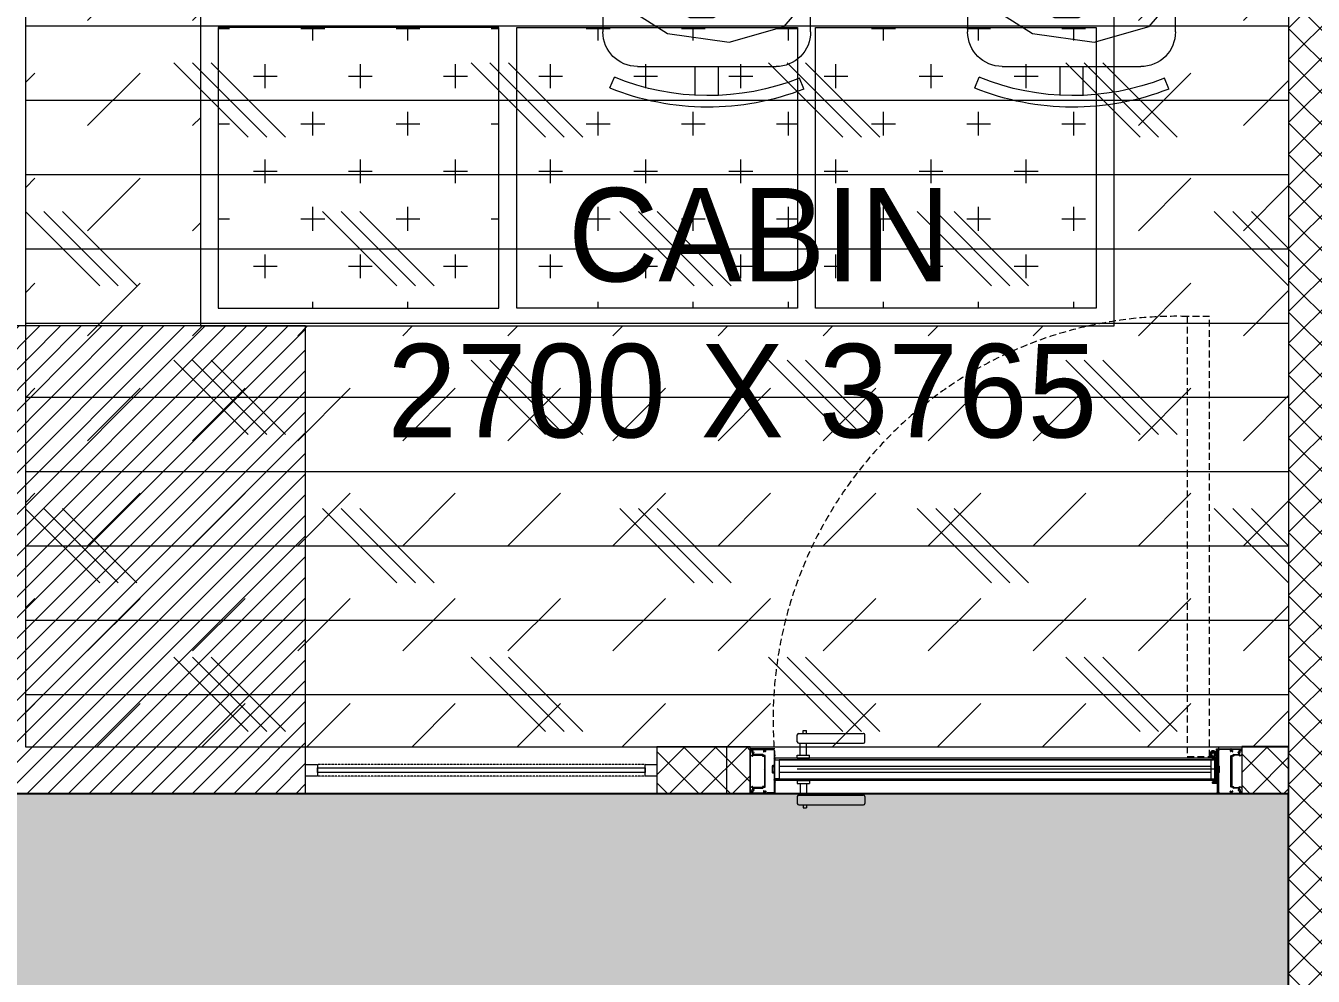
# Model space of a CAD drawing. Header units: millimetres. Extents: x 2335845 to 2509607, y 289014 to 361737.
# Drawn here: x 2383447 to 2386197, y 337312 to 339343 of the extents above; entities that cross this region are included whole.
import ezdxf

# ---------------------------------------------------------------- set-up
doc = ezdxf.new("R2010")
doc.units = ezdxf.units.MM
for name, pattern in [('( Hidden )', [0.375, 0.25, -0.125]), ('DASHED', [0.75, 0.5, -0.25]), ('HIDDEN', [0.375, 0.25, -0.125]), ('HIDDEN2', [0.1875, 0.125, -0.0625])]:
    doc.linetypes.add(name, pattern=pattern)
for name, color, linetype, lineweight in [('1-fur', 8, 'Continuous', 0), ('A-DOOR-FULL', 40, 'Continuous', 18), ('A-FURN-MODULAR-CHAIR', 5, 'Continuous', 5), ('A-PLAN-COLUMN', 3, 'Continuous', 0), ('A-PLAN-RCC-HATCH', 8, 'Continuous', 13), ('AR_01_PARTITION FULL HT', 2, 'Continuous', 25), ('IN-DOOR', 8, 'Continuous', 0), ('IN-PRTN-FULL', 30, 'Continuous', 20), ('IN-PRTN-HATCH', 8, 'Continuous', 5), ('SWA- GLASS PARTITION', 8, 'Continuous', 5), ('SWA-GLASS', 140, 'Continuous', 9), ('SWA-METAL', 165, 'Continuous', 9), ('TOA-FC-ACOU.PAN', 250, 'Continuous', 5), ('TOA-FC-GYPSUM', 250, 'Continuous', 5), ('TOA-FL-CPT-1', 8, 'Continuous', 5), ('TOA-FL-CPT-4', 8, 'Continuous', 5), ('TOA-FURN-HUMAN', 252, 'Continuous', 9), ('TOA-FURN-MODULAR', 20, 'Continuous', 9)]:
    doc.layers.add(name, color=color, linetype=linetype, lineweight=lineweight)
for name, color, linetype in [('FLOOR MARK', 7, 'Continuous'), ('PASSAGE LINEOUT', 7, 'Continuous'), ('TEXT', 250, 'Continuous')]:
    doc.layers.add(name, color=color, linetype=linetype)
doc.styles.get("Standard").update_dxf_attribs({"font": 'arial.ttf'})
pattern_1 = [(0, (2408113.76, 309771.23), (101.6, 101.6), [50.8, -152.4]), (90, (2408139.16, 309745.83), (-101.6, 101.6), [50.8, -152.4])]

# ---------------------------------------------------------------- blocks, each defined once
blk = doc.blocks.new('Columns')
at = {"layer": 'A-PLAN-RCC-HATCH'}
h = blk.add_hatch(dxfattribs=at)
h.set_pattern_fill('ANSI31', color=256, scale=250, style=0)
h.set_pattern_definition([(45, (447397.9, -579762.232), (-22.0970869, 22.0970869), [])])
h.paths.add_polyline_path([(6839.7, 12537), (7839.7, 12537), (7839.7, 13537), (6839.7, 13537)])
at = {"layer": 'A-PLAN-COLUMN', "elevation": 0}
blk.add_lwpolyline([(6839.7, 12537), (7839.7, 12537), (7839.7, 13537), (6839.7, 13537)], close=True, dxfattribs=at)
blk = doc.blocks.new('*U658')
at = {"layer": 'SWA- GLASS PARTITION', "linetype": 'HIDDEN2', "ltscale": 200, "elevation": 0}
blk.add_lwpolyline([(115606.2, -163312.9), (116356.2, -163312.9), (116356.2, -163412.9), (115606.2, -163412.9)], close=True, dxfattribs=at)
at = {"layer": 'SWA-GLASS', "color": 4, "elevation": 0}
blk.add_lwpolyline([(116331.2, -163357.9), (116331.2, -163367.9), (115631.2, -163367.9), (115631.2, -163357.9)], close=True, dxfattribs=at)
at = {"layer": 'SWA-METAL', "color": 8, "linetype": 'HIDDEN'}
for p, q in [((115631.2, -163350.4, 0), (116331.2, -163350.4, 0)), ((115631.2, -163375.4, 0), (116331.2, -163375.4, 0))]:
    blk.add_line(p, q, dxfattribs=at)
at = {"layer": 'SWA-METAL', "elevation": 0}
for points in [[(115606.2, -163350.4), (115631.2, -163350.4), (115631.2, -163375.4), (115606.2, -163375.4)], [(116331.2, -163350.4), (116356.2, -163350.4), (116356.2, -163375.4), (116331.2, -163375.4)]]:
    blk.add_lwpolyline(points, close=True, dxfattribs=at)
blk = doc.blocks.new('rub1')
at = {"lineweight": 20}
h = blk.add_hatch(color=8, dxfattribs=at)
h.paths.add_polyline_path([(285.1, 663.62), (284.4, 663.62, 0.06789), (284.29, 663.1), (283.96, 663.1), (283.96, 663.59), (283.74, 663.59), (283.74, 662.38), (283.96, 662.38), (283.96, 662.87), (284.29, 662.87, 0.066804), (284.38, 662.35), (285.1, 662.35, 0.299446), (285.51, 662.9), (285.51, 663.07, 0.299446)])
h.paths.add_polyline_path([(285.37, 663.07), (285.37, 662.93, -0.365226), (285.04, 662.51), (284.56, 662.51, -0.12053), (284.57, 663.46), (285.05, 663.46, -0.209232)], flags=16)
at = {"layer": '1-fur', "color": 8, "lineweight": 20}
for p, q in [((284.38, 662.35), (285.1, 662.35)), ((284.4, 663.62), (285.1, 663.62)), ((284.56, 662.51), (285.04, 662.51)), ((284.57, 663.46), (285.05, 663.46)), ((285.37, 663.07), (285.37, 662.93)), ((285.51, 663.07), (285.51, 662.9))]:
    blk.add_line(p, q, dxfattribs=at)
for points in [[(283.96, 662.87), (283.96, 662.38), (283.74, 662.38), (283.74, 663.59), (283.96, 663.59), (283.96, 663.1)], [(284.29, 663.1), (283.96, 663.1)], [(283.96, 662.87), (284.29, 662.87)]]:
    blk.add_lwpolyline(points, dxfattribs=at)
for centre, radius, start, end in [((286.27, 662.96), 1.99, 160.42549, 175.96084), ((286.27, 662.96), 1.99, 182.63598, 197.92356), ((286.5, 662.96), 1.99, 165.47083, 192.96157), ((284.96, 662.91), 0.413, 282.31785, 2.57192), ((284.77, 662.9), 0.623, 16.25647, 63.52689), ((284.89, 663.04), 0.623, 3.13173, 69.81216), ((284.89, 662.93), 0.623, 290.18784, 356.86827)]:
    blk.add_arc(centre, radius, start, end, dxfattribs=at)
blk = doc.blocks.new('*U695')
at = {"layer": 'IN-DOOR', "color": 8, "ltscale": 2}
for p, q in [((-32.558, 3.807), (-32.558, 4.311)), ((-32.45, 4.419), (-27.716, 4.419)), ((-32.126, 4.419), (-32.126, 4.635)), ((-32.126, 4.635), (-31.892, 4.635)), ((-31.892, 4.419), (-31.892, 4.635)), ((-27.608, 3.807), (-27.608, 4.311)), ((-36, 3.297), (-36, 0)), ((-36, 3.286), (-36, 2.858)), ((-34.924, 3.297), (-35.989, 3.297)), ((-35.982, 2.84), (-35.921, 2.84)), ((-35.96, 3.17), (-35.96, 3.247)), ((-35.95, 3.257), (-34.97, 3.257)), ((-35.849, 2.84), (-35.107, 2.84)), ((-35.093, 2.879), (-35.811, 2.879)), ((-34.96, 3.247), (-34.96, 3.198)), ((-34.942, 3.18), (-34.942, 3.18)), ((-34.913, 3.209), (-34.913, 3.286)), ((-32.558, 2.619), (-32.558, 2.835)), ((-32.558, 2.835), (-31.658, 2.835)), ((-32.45, 3.699), (-27.716, 3.699)), ((-32.342, 2.835), (-32.342, 3.699)), ((-31.874, 2.835), (-31.874, 3.699)), ((-31.658, 2.619), (-31.658, 2.835)), ((-0.792, 3.209), (-0.792, 3.286)), ((-0.781, 3.297), (-0.011, 3.297)), ((-0.763, 3.18), (-0.763, 3.18)), ((-0.745, 3.247), (-0.745, 3.198)), ((-0.05, 3.257), (-0.734, 3.257)), ((-0.612, 2.879), (-0.189, 2.879)), ((-0.151, 2.84), (-0.598, 2.84)), ((-0.018, 2.84), (-0.079, 2.84)), ((-0.04, 3.17), (-0.04, 3.247)), ((0, 3.297), (0, 0)), ((0, 3.286), (0, 2.858)), ((-35.91, 2.829), (-35.91, 2.793)), ((-35.903, 2.783), (-35.834, 2.758)), ((-35.821, 2.771), (-35.86, 2.825)), ((-35.089, 2.822), (-35.11, 2.775)), ((-35.092, 2.757), (-34.981, 2.757)), ((-35.039, 2.825), (-35.039, 2.825)), ((-34.931, 2.807), (-35.021, 2.807)), ((-34.963, 2.739), (-34.963, 1.811)), ((-34.913, 0.508), (-34.913, 2.789)), ((-32.558, 2.619), (-31.658, 2.619)), ((-0.792, 0.508), (-0.792, 2.789)), ((-0.774, 2.807), (-0.684, 2.807)), ((-0.742, 2.739), (-0.742, 1.811)), ((-0.612, 2.757), (-0.724, 2.757)), ((-0.666, 2.825), (-0.666, 2.825)), ((-0.616, 2.822), (-0.594, 2.775)), ((-0.179, 2.771), (-0.14, 2.825)), ((-0.097, 2.783), (-0.166, 2.758)), ((-0.09, 2.829), (-0.09, 2.793)), ((-34.963, 1.811), (-34.974, 1.8)), ((-34.974, 1.8), (-34.963, 1.789)), ((-34.963, 1.789), (-34.963, 0.558)), ((-32.558, 0.981), (-32.558, 0.765)), ((-32.558, 0.981), (-31.658, 0.981)), ((-31.658, 0.981), (-31.658, 0.765)), ((-0.742, 1.811), (-0.731, 1.8)), ((-0.731, 1.8), (-0.742, 1.789)), ((-0.742, 1.789), (-0.742, 0.558)), ((-36, 0.439), (-36, 0.011)), ((-35.989, 0), (-34.924, 0)), ((-35.921, 0.457), (-35.982, 0.457)), ((-35.96, 0.05), (-35.96, 0.127)), ((-34.97, 0.04), (-35.95, 0.04)), ((-35.91, 0.504), (-35.91, 0.468)), ((-35.834, 0.539), (-35.903, 0.514)), ((-35.858, 0.472), (-35.821, 0.526)), ((-35.107, 0.457), (-35.848, 0.457)), ((-35.811, 0.418), (-35.093, 0.418)), ((-35.107, 0.522), (-35.089, 0.475)), ((-34.981, 0.54), (-35.089, 0.54)), ((-35.039, 0.472), (-35.039, 0.472)), ((-35.028, 0.203), (-35.028, 0.135)), ((-35.021, 0.49), (-34.931, 0.49)), ((-35.012, 0.221), (-35.01, 0.221)), ((-35.01, 0.117), (-34.931, 0.117)), ((-34.981, 0.182), (-34.994, 0.203)), ((-34.93, 0.164), (-34.963, 0.164)), ((-34.96, 0.099), (-34.96, 0.05)), ((-34.942, 0.117), (-34.942, 0.117)), ((-34.881, 0.189), (-34.917, 0.169)), ((-34.913, 0.099), (-34.913, 0.018)), ((-34.913, 0.011), (-34.913, 0.088)), ((-34.895, 0), (-34.2, 0)), ((-34.866, 0.079), (-34.85, 0.176)), ((-34.835, 0.061), (-34.848, 0.061)), ((-34.812, 0.047), (-34.822, 0.066)), ((-34.788, 0.066), (-34.797, 0.047)), ((-34.297, 0.061), (-34.775, 0.061)), ((-34.2, 0.814), (-34.2, 0)), ((-32.558, 0.765), (-31.658, 0.765)), ((-32.342, 0.765), (-32.342, -0.099)), ((-31.874, 0.765), (-31.874, -0.099)), ((-1.8, 0), (-1.8, 0.097)), ((-0.81, 0), (-1.8, 0)), ((-1.764, 0.061), (-1.646, 0.061)), ((-1.634, 0.066), (-1.624, 0.047)), ((-1.609, 0.047), (-0.883, 0.066)), ((-0.87, 0.061), (-0.857, 0.061)), ((-0.839, 0.079), (-0.855, 0.176)), ((-0.824, 0.189), (-0.788, 0.169)), ((-0.792, 0.099), (-0.792, 0.018)), ((-0.792, 0.011), (-0.792, 0.088)), ((-0.011, 0), (-0.781, 0)), ((-0.775, 0.164), (-0.742, 0.164)), ((-0.684, 0.49), (-0.774, 0.49)), ((-0.695, 0.117), (-0.774, 0.117)), ((-0.763, 0.117), (-0.763, 0.117)), ((-0.745, 0.099), (-0.745, 0.05)), ((-0.734, 0.04), (-0.05, 0.04)), ((-0.724, 0.54), (-0.616, 0.54)), ((-0.724, 0.182), (-0.711, 0.203)), ((-0.693, 0.221), (-0.695, 0.221)), ((-0.677, 0.203), (-0.677, 0.135)), ((-0.666, 0.472), (-0.666, 0.472)), ((-0.598, 0.522), (-0.616, 0.475)), ((-0.189, 0.418), (-0.612, 0.418)), ((-0.598, 0.457), (-0.152, 0.457)), ((-0.142, 0.472), (-0.179, 0.526)), ((-0.166, 0.539), (-0.097, 0.514)), ((-0.09, 0.504), (-0.09, 0.468)), ((-0.079, 0.457), (-0.018, 0.457)), ((-0.04, 0.05), (-0.04, 0.127)), ((0, 0.439), (0, 0.011)), ((-32.558, -0.207), (-32.558, -0.711)), ((-32.45, -0.099), (-27.716, -0.099)), ((-32.45, -0.819), (-27.716, -0.819)), ((-32.126, -0.819), (-32.126, -1.035)), ((-31.892, -0.819), (-31.892, -1.035)), ((-27.608, -0.207), (-27.608, -0.711)), ((-32.126, -1.035), (-31.892, -1.035))]:
    blk.add_line(p, q, dxfattribs=at)
at = {"layer": 'IN-DOOR', "color": 8, "ltscale": 3}
for p, q in [((-35.028, 3.162), (-35.028, 3.094)), ((-34.931, 3.18), (-35.01, 3.18)), ((-35.01, 3.076), (-35.005, 3.076)), ((-34.996, 3.094), (-34.981, 3.115)), ((-34.963, 3.133), (-34.93, 3.133)), ((-34.917, 3.128), (-34.897, 3.108)), ((-34.913, 3.279), (-34.913, 3.198)), ((-34.211, 3.297), (-34.895, 3.297)), ((-34.866, 3.121), (-34.866, 3.218)), ((-34.848, 3.236), (-34.835, 3.236)), ((-34.822, 3.231), (-34.812, 3.242)), ((-34.797, 3.242), (-34.788, 3.231)), ((-34.775, 3.236), (-34.297, 3.236)), ((-34.261, 3.2), (-34.261, 2.559)), ((-34.211, 2.002), (-34.211, 3.143)), ((-1.85, 2.002), (-1.85, 3.297)), ((-1.85, 3.297), (-0.81, 3.297)), ((-1.85, 0.911), (-1.85, 2.859)), ((-1.8, 3.2), (-1.8, 3.17)), ((-1.8, 3.17), (-1.789, 3.159)), ((-1.789, 3.159), (-1.8, 3.148)), ((-1.8, 3.148), (-1.8, 2.106)), ((-1.646, 3.236), (-1.764, 3.236)), ((-1.624, 3.242), (-1.634, 3.231)), ((-0.883, 3.231), (-1.609, 3.242)), ((-0.857, 3.236), (-0.87, 3.236)), ((-0.839, 3.121), (-0.839, 3.218)), ((-0.788, 3.128), (-0.808, 3.108)), ((-0.792, 3.279), (-0.792, 3.198)), ((-0.742, 3.133), (-0.775, 3.133)), ((-0.774, 3.18), (-0.695, 3.18)), ((-0.709, 3.094), (-0.724, 3.115)), ((-0.695, 3.076), (-0.699, 3.076)), ((-0.677, 3.162), (-0.677, 3.094)), ((-34.398, 2.034), (-34.397, 1.566)), ((-34.297, 2.07), (-34.362, 2.07)), ((-34.337, 1.826), (-34.337, 1.987)), ((-34.314, 2.005), (-34.233, 1.984)), ((-34.261, 2.559), (-34.272, 2.548)), ((-34.272, 2.548), (-34.261, 2.537)), ((-34.261, 2.537), (-34.261, 2.106)), ((-34.211, 0.911), (-34.211, 2.704)), ((-1.747, 2.005), (-1.828, 1.984)), ((-1.764, 2.07), (-1.699, 2.07)), ((-1.724, 1.826), (-1.724, 1.987)), ((-1.663, 2.034), (-1.664, 1.566)), ((-34.351, 1.53), (-34.297, 1.53)), ((-34.337, 1.613), (-34.337, 1.774)), ((-34.233, 1.616), (-34.314, 1.595)), ((-34.266, 1.036), (-34.276, 1.026)), ((-34.276, 1.011), (-34.266, 1.001)), ((-34.261, 1.494), (-34.261, 1.048)), ((-34.261, 0.988), (-34.261, 0.097)), ((-1.828, 1.616), (-1.747, 1.595)), ((-1.8, 1.494), (-1.8, 1.048)), ((-1.8, 0.988), (-1.8, 0.097)), ((-1.795, 1.036), (-1.785, 1.026)), ((-1.785, 1.011), (-1.795, 1.001)), ((-1.71, 1.53), (-1.764, 1.53)), ((-1.724, 1.613), (-1.724, 1.774)), ((-34.211, 0.824), (-34.211, 0.846)), ((-34.175, 0.886), (-34.2, 0.9)), ((-34.2, 0.857), (-34.175, 0.843)), ((-2.158, 0.77), (-2.158, 0.882)), ((-2.14, 0.9), (-2.078, 0.882)), ((-1.8, 0.752), (-2.14, 0.752)), ((-2.107, 0.846), (-2.107, 0.824)), ((-2.078, 0.839), (-2.096, 0.857)), ((-2.096, 0.814), (-1.861, 0.814)), ((-1.886, 0.886), (-1.861, 0.9)), ((-1.861, 0.857), (-1.886, 0.843)), ((-1.85, 0.824), (-1.85, 0.846))]:
    blk.add_line(p, q, dxfattribs=at)
at = {"layer": 'IN-DOOR', "color": 8, "linetype": 'DASHED'}
blk.add_lwpolyline([(-2.359, 2.729), (-2.359, 34.977), (-3.997, 34.977), (-3.997, 2.729)], close=True, dxfattribs=at)
at = {"layer": 'IN-DOOR', "color": 8, "linetype": 'Continuous', "lineweight": 25}
for points in [[(-1.953, 0.991), (-1.864, 0.991, 0.414214), (-1.853, 1.001), (-1.853, 2.872, 3.112272), (-2.025, 2.632, -0.513651), (-1.964, 2.589), (-1.964, 1.001, 0.414214)], [(-2.237, 2.772, 0.414214), (-2.223, 2.765), (-2.203, 2.772, 0.307235), (-2.049, 2.745), (-2.033, 2.732, 0.414214), (-2.018, 2.733), (-1.954, 2.809, 0.414214), (-1.955, 2.825), (-1.971, 2.838, 0.307235), (-2.025, 2.985), (-2.021, 3.005, 0.414214), (-2.03, 3.018), (-2.128, 3.035, 0.414214), (-2.141, 3.026), (-2.144, 3.006, 0.307235), (-2.245, 2.886), (-2.264, 2.879, 0.414214), (-2.271, 2.865)]]:
    blk.add_lwpolyline(points, format="xyb", close=True, dxfattribs=at)
at = {"layer": 'IN-DOOR', "color": 8}
for points in [[(-2.067, 2.619), (-34.211, 2.619), (-34.211, 2.493), (-2.067, 2.493)], [(-2.067, 2.493), (-33.896, 2.493), (-33.896, 1.107), (-2.067, 1.107)], [(-2.067, 0.981), (-34.211, 0.981), (-34.211, 1.107), (-2.067, 1.107)]]:
    blk.add_lwpolyline(points, dxfattribs=at)
for points in [[(-34.211, 2.493), (-33.896, 2.493), (-33.896, 1.107), (-34.211, 1.107)], [(-1.964, 2.493), (-2.279, 2.493), (-2.279, 1.107), (-1.964, 1.107)]]:
    blk.add_lwpolyline(points, close=True, dxfattribs=at)
at = {"layer": 'IN-DOOR', "color": 5}
for points in [[(-33.896, 2.021), (-2.279, 2.021)], [(-33.896, 1.579), (-2.279, 1.579)]]:
    blk.add_lwpolyline(points, dxfattribs=at)
at = {"layer": 'IN-DOOR', "color": 8, "linetype": 'DASHED'}
blk.add_arc((-4.799, 5.454), 29.534, 88.4446, 185.20739, dxfattribs=at)
at = {"layer": 'IN-DOOR', "color": 8, "ltscale": 2}
for centre, radius, start, end in [((-32.45, 4.311), 0.108, 89.99998, 179.99998), ((-32.45, 3.807), 0.108, 179.99998, 269.99998), ((-27.716, 4.311), 0.108, 359.99998, 89.99998), ((-27.716, 3.807), 0.108, 269.99998, 359.99998), ((-35.989, 3.286), 0.0108, 89.99998, 179.99998), ((-35.982, 2.858), 0.018, 179.99998, 269.99998), ((-35.95, 3.247), 0.0108, 89.99998, 179.99998), ((-35.932, 3.17), 0.0288, 179.99998, 293.57815), ((-35.921, 2.829), 0.0108, 359.99998, 89.99998), ((-35.838, 2.8), 0.353, 84.99146, 103.41214), ((-35.825, 3.038), 0.0648, 81.26018, 348.73977), ((-35.849, 2.829), 0.0108, 89.99998, 199.99998), ((-35.811, 2.908), 0.0288, 115.84191, 269.99998), ((-35.881, 3.13), 0.204, 286.17378, 325.75696), ((-35.811, 3.127), 0.0252, 261.26018, 81.26018), ((-35.737, 3.02), 0.0252, 348.73977, 168.73977), ((-35.107, 2.822), 0.018, 359.99998, 89.99998), ((-35.093, 2.825), 0.054, 359.99998, 89.99998), ((-34.97, 3.247), 0.0108, 359.99998, 89.99998), ((-34.942, 3.198), 0.018, 179.99998, 269.99998), ((-34.942, 3.209), 0.0288, 269.99998, 359.99998), ((-34.924, 3.286), 0.0108, 359.99998, 89.99998), ((-0.781, 3.286), 0.0108, 89.99998, 179.99998), ((-0.763, 3.209), 0.0288, 179.99998, 269.99998), ((-0.763, 3.198), 0.018, 269.99998, 359.99998), ((-0.734, 3.247), 0.0108, 89.99998, 179.99998), ((-0.612, 2.825), 0.054, 89.99998, 179.99998), ((-0.598, 2.822), 0.018, 89.99998, 179.99998), ((-0.263, 3.02), 0.0252, 11.26018, 191.26018), ((-0.119, 3.13), 0.204, 214.24299, 253.82617), ((-0.175, 3.038), 0.0648, 191.26018, 98.73977), ((-0.189, 3.127), 0.0252, 98.73977, 278.73977), ((-0.162, 2.8), 0.353, 76.58781, 95.00849), ((-0.189, 2.908), 0.0288, 269.99998, 64.15804), ((-0.151, 2.829), 0.0108, 339.99998, 89.99998), ((-0.079, 2.829), 0.0108, 89.99998, 179.99998), ((-0.068, 3.17), 0.0288, 246.4218, 359.99998), ((-0.05, 3.247), 0.0108, 359.99998, 89.99998), ((-0.018, 2.858), 0.018, 269.99998, 359.99998), ((-0.011, 3.286), 0.0108, 359.99998, 89.99998), ((-35.899, 2.793), 0.0108, 179.99998, 249.99998), ((-35.831, 2.768), 0.0108, 249.99998, 19.99998), ((-35.092, 2.775), 0.018, 179.99998, 269.99998), ((-35.021, 2.825), 0.018, 179.99998, 269.99998), ((-34.981, 2.739), 0.018, 359.99998, 89.99998), ((-34.931, 2.789), 0.018, 359.99998, 89.99998), ((-0.774, 2.789), 0.018, 89.99998, 179.99998), ((-0.724, 2.739), 0.018, 89.99998, 179.99998), ((-0.684, 2.825), 0.018, 269.99998, 359.99998), ((-0.612, 2.775), 0.018, 269.99998, 359.99998), ((-0.169, 2.768), 0.0108, 159.99998, 289.99998), ((-0.101, 2.793), 0.0108, 289.99998, 359.99998), ((-35.982, 0.439), 0.018, 89.99998, 179.99998), ((-35.989, 0.011), 0.0108, 179.99998, 269.99998), ((-35.932, 0.127), 0.0288, 66.4218, 179.99998), ((-35.95, 0.05), 0.0108, 179.99998, 269.99998), ((-35.921, 0.468), 0.0108, 269.99998, 359.99998), ((-35.849, 0.414), 0.27, 254.64911, 275.72621), ((-35.899, 0.504), 0.0108, 109.99998, 179.99998), ((-35.839, 0.259), 0.0648, 11.26018, 278.73977), ((-35.848, 0.468), 0.0108, 159.99998, 269.99998), ((-35.811, 0.389), 0.0288, 89.99998, 244.15804), ((-35.831, 0.529), 0.0108, 339.99998, 109.99998), ((-35.826, 0.17), 0.0252, 278.73977, 98.73977), ((-35.878, 0.199), 0.173, 28.706, 71.74595), ((-35.751, 0.277), 0.0252, 191.26018, 11.26018), ((-35.089, 0.522), 0.018, 89.99998, 179.99998), ((-35.107, 0.475), 0.018, 269.99998, 359.99998), ((-35.093, 0.472), 0.054, 269.99998, 359.99998), ((-35.021, 0.472), 0.018, 89.99998, 179.99998), ((-35.01, 0.203), 0.018, 89.99998, 179.99998), ((-35.01, 0.135), 0.018, 179.99998, 269.99998), ((-35.012, 0.203), 0.018, 359.99998, 89.99998), ((-34.981, 0.558), 0.018, 269.99998, 359.99998), ((-34.963, 0.182), 0.018, 179.99998, 269.99998), ((-34.97, 0.05), 0.0108, 269.99998, 359.99998), ((-34.942, 0.099), 0.018, 89.99998, 179.99998), ((-34.942, 0.088), 0.0288, 359.99998, 89.99998), ((-34.931, 0.508), 0.018, 269.99998, 359.99998), ((-34.931, 0.099), 0.018, 359.99998, 89.99998), ((-34.93, 0.182), 0.018, 269.99998, 314.99998), ((-34.924, 0.011), 0.0108, 269.99998, 359.99998), ((-34.895, 0.018), 0.018, 179.99998, 269.99998), ((-34.868, 0.176), 0.018, 359.99998, 134.99998), ((-34.848, 0.079), 0.018, 179.99998, 269.99998), ((-34.835, 0.079), 0.018, 269.99998, 314.99998), ((-34.805, 0.039), 0.0108, 44.99998, 134.99998), ((-34.775, 0.079), 0.018, 224.99998, 269.99998), ((-34.297, 0.097), 0.036, 269.99998, 359.99998), ((-1.764, 0.097), 0.036, 179.99998, 269.99998), ((-1.646, 0.079), 0.018, 269.99998, 314.99998), ((-1.616, 0.039), 0.0108, 44.99998, 134.99998), ((-0.87, 0.079), 0.018, 224.99998, 269.99998), ((-0.857, 0.079), 0.018, 269.99998, 359.99998), ((-0.837, 0.176), 0.018, 44.99998, 179.99998), ((-0.81, 0.018), 0.018, 269.99998, 359.99998), ((-0.774, 0.508), 0.018, 179.99998, 269.99998), ((-0.763, 0.088), 0.0288, 89.99998, 179.99998), ((-0.774, 0.099), 0.018, 89.99998, 179.99998), ((-0.781, 0.011), 0.0108, 179.99998, 269.99998), ((-0.775, 0.182), 0.018, 224.99998, 269.99998), ((-0.763, 0.099), 0.018, 359.99998, 89.99998), ((-0.734, 0.05), 0.0108, 179.99998, 269.99998), ((-0.724, 0.558), 0.018, 179.99998, 269.99998), ((-0.742, 0.182), 0.018, 269.99998, 359.99998), ((-0.693, 0.203), 0.018, 89.99998, 179.99998), ((-0.695, 0.203), 0.018, 359.99998, 89.99998), ((-0.695, 0.135), 0.018, 269.99998, 359.99998), ((-0.684, 0.472), 0.018, 359.99998, 89.99998), ((-0.612, 0.472), 0.054, 179.99998, 269.99998), ((-0.616, 0.522), 0.018, 359.99998, 89.99998), ((-0.598, 0.475), 0.018, 179.99998, 269.99998), ((-0.122, 0.199), 0.173, 108.25401, 151.29395), ((-0.249, 0.277), 0.0252, 168.73977, 348.73977), ((-0.161, 0.259), 0.0648, 261.26018, 168.73977), ((-0.174, 0.17), 0.0252, 81.26018, 261.26018), ((-0.189, 0.389), 0.0288, 295.84191, 89.99998), ((-0.169, 0.529), 0.0108, 69.99998, 199.99998), ((-0.151, 0.414), 0.27, 264.27375, 285.35084), ((-0.152, 0.468), 0.0108, 269.99998, 19.99998), ((-0.101, 0.504), 0.0108, 359.99998, 69.99998), ((-0.079, 0.468), 0.0108, 179.99998, 269.99998), ((-0.068, 0.127), 0.0288, 359.99998, 113.57815), ((-0.05, 0.05), 0.0108, 269.99998, 359.99998), ((-0.018, 0.439), 0.018, 359.99998, 89.99998), ((-0.011, 0.011), 0.0108, 269.99998, 359.99998), ((-32.45, -0.207), 0.108, 89.99998, 179.99998), ((-32.45, -0.711), 0.108, 179.99998, 269.99998), ((-27.716, -0.207), 0.108, 359.99998, 89.99998), ((-27.716, -0.711), 0.108, 269.99998, 359.99998)]:
    blk.add_arc(centre, radius, start, end, dxfattribs=at)
at = {"layer": 'IN-DOOR', "color": 8, "ltscale": 3}
for centre, radius, start, end in [((-35.01, 3.162), 0.018, 89.99998, 179.99998), ((-35.01, 3.094), 0.018, 179.99998, 269.99998), ((-35.007, 3.088), 0.0126, 277.03528, 26.01498), ((-34.963, 3.115), 0.018, 89.99998, 179.99998), ((-34.931, 3.198), 0.018, 269.99998, 359.99998), ((-34.93, 3.115), 0.018, 44.99998, 89.99998), ((-34.895, 3.279), 0.018, 89.99998, 179.99998), ((-34.884, 3.121), 0.018, 224.99998, 359.99998), ((-34.848, 3.218), 0.018, 89.99998, 179.99998), ((-34.835, 3.218), 0.018, 44.99998, 89.99998), ((-34.805, 3.25), 0.0108, 224.99998, 314.99998), ((-34.775, 3.218), 0.018, 89.99998, 134.99998), ((-34.297, 3.2), 0.036, 359.99998, 89.99998), ((-1.764, 3.2), 0.036, 89.99998, 179.99998), ((-1.646, 3.218), 0.018, 44.99998, 89.99998), ((-1.616, 3.25), 0.0108, 224.99998, 314.99998), ((-0.87, 3.218), 0.018, 89.99998, 134.99998), ((-0.857, 3.218), 0.018, 359.99998, 89.99998), ((-0.821, 3.121), 0.018, 179.99998, 314.99998), ((-0.81, 3.279), 0.018, 359.99998, 89.99998), ((-0.774, 3.198), 0.018, 179.99998, 269.99998), ((-0.775, 3.115), 0.018, 89.99998, 134.99998), ((-0.742, 3.115), 0.018, 359.99998, 89.99998), ((-0.698, 3.088), 0.0126, 153.98497, 262.96468), ((-0.695, 3.162), 0.018, 359.99998, 89.99998), ((-0.695, 3.094), 0.018, 269.99998, 359.99998), ((-34.362, 2.034), 0.036, 89.99998, 179.99998), ((-34.319, 1.987), 0.018, 75.82576, 179.99998), ((-34.297, 2.106), 0.036, 269.99998, 359.99998), ((-34.229, 2.002), 0.018, 255.82576, 359.99998), ((-1.832, 2.002), 0.018, 179.99998, 284.17419), ((-1.764, 2.106), 0.036, 179.99998, 269.99998), ((-1.742, 1.987), 0.018, 359.99998, 104.17419), ((-1.699, 2.034), 0.036, 359.99998, 89.99998), ((-34.352, 1.575), 0.0452, 191.71932, 271.60009), ((-34.33, 1.8), 0.018, 134.42698, 225.57297), ((-34.355, 1.826), 0.018, 314.42698, 359.99998), ((-34.355, 1.774), 0.018, 359.99998, 45.57297), ((-34.319, 1.613), 0.018, 179.99998, 284.17419), ((-34.297, 1.494), 0.036, 359.99998, 89.99998), ((-34.268, 1.018), 0.0108, 134.99998, 224.99998), ((-34.279, 1.048), 0.018, 314.99998, 359.99998), ((-34.279, 0.988), 0.018, 359.99998, 44.99998), ((-34.229, 1.598), 0.018, 359.99998, 104.17419), ((-1.832, 1.598), 0.018, 75.82576, 179.99998), ((-1.764, 1.494), 0.036, 89.99998, 179.99998), ((-1.782, 1.048), 0.018, 179.99998, 224.99998), ((-1.782, 0.988), 0.018, 134.99998, 179.99998), ((-1.793, 1.018), 0.0108, 314.99998, 44.99998), ((-1.742, 1.613), 0.018, 255.82576, 359.99998), ((-1.706, 1.826), 0.018, 179.99998, 225.57297), ((-1.706, 1.774), 0.018, 134.42698, 179.99998), ((-1.732, 1.8), 0.018, 314.42698, 45.57297), ((-1.709, 1.575), 0.0452, 268.39986, 348.28063), ((-34.2, 0.911), 0.0108, 179.99998, 269.99998), ((-34.2, 0.846), 0.0108, 89.99998, 179.99998), ((-34.2, 0.824), 0.0108, 179.99998, 269.99998), ((-34.175, 0.865), 0.0216, 269.99998, 89.99998), ((-2.14, 0.882), 0.018, 89.99998, 179.99998), ((-2.14, 0.77), 0.018, 179.99998, 269.99998), ((-2.096, 0.846), 0.0108, 89.99998, 179.99998), ((-2.096, 0.824), 0.0108, 179.99998, 269.99998), ((-2.078, 0.861), 0.0216, 269.99998, 89.99998), ((-1.886, 0.865), 0.0216, 89.99998, 269.99998), ((-1.861, 0.911), 0.0108, 269.99998, 359.99998), ((-1.861, 0.846), 0.0108, 359.99998, 89.99998), ((-1.861, 0.824), 0.0108, 269.99998, 359.99998)]:
    blk.add_arc(centre, radius, start, end, dxfattribs=at)
at = {"layer": 'IN-DOOR', "color": 8, "lineweight": 20, "extrusion": (0, 0, -1), "xscale": 0.1118615642299428, "yscale": 0.1118615642299428, "zscale": -0.1118615642299429, "rotation": 90.00002373157199}
blk.add_blockref('rub1', (76.135, -30.927), dxfattribs=at)
blk = doc.blocks.new('Human Figure')
at = {"layer": 'A-FURN-MODULAR-CHAIR', "color": 18, "lineweight": 15, "true_color": 0x000000}
for p, q in [((4613.64, 5782.3, 0), (4625.48, 5782.3, 0)), ((4610.68, 5774.98, 0), (4610.68, 5779.34, 0)), ((4628.44, 5779.34, 0), (4628.44, 5776.24, 0))]:
    blk.add_line(p, q, dxfattribs=at)
at = {"layer": 'A-FURN-MODULAR-CHAIR', "lineweight": 15}
for p, q in [((4613.64, 5782.3, 0), (4625.48, 5782.3, 0)), ((4610.68, 5774.98, 0), (4610.68, 5779.34, 0)), ((4628.44, 5779.34, 0), (4628.44, 5776.24, 0))]:
    blk.add_line(p, q, dxfattribs=at)
at = {"layer": 'A-FURN-MODULAR-CHAIR', "color": 18, "lineweight": 15, "true_color": 0x000000, "elevation": 0}
for points in [[(4611.29, 5784.13), (4611.67, 5783.22)], [(4618.58, 5784.79), (4618.58, 5782.3)], [(4620.56, 5784.79), (4620.56, 5782.3)], [(4627.86, 5784.22), (4627.49, 5783.3)]]:
    blk.add_lwpolyline(points, dxfattribs=at)
at = {"layer": 'A-FURN-MODULAR-CHAIR', "lineweight": 15, "elevation": 0}
for points in [[(4611.29, 5784.13), (4611.67, 5783.22)], [(4618.58, 5784.79), (4618.58, 5782.3)], [(4620.56, 5784.79), (4620.56, 5782.3)], [(4627.86, 5784.22), (4627.49, 5783.3)]]:
    blk.add_lwpolyline(points, dxfattribs=at)
at = {"layer": 'A-FURN-MODULAR-CHAIR', "color": 18, "lineweight": 15, "true_color": 0x000000, "elevation": 0}
blk.add_lwpolyline([(4625.89, 5764.57, -0.034638), (4625.48, 5764.54), (4615.48, 5764.54)], format="xyb", dxfattribs=at)
at = {"layer": 'A-FURN-MODULAR-CHAIR', "lineweight": 15, "elevation": 0}
blk.add_lwpolyline([(4625.89, 5764.57, -0.034638), (4625.48, 5764.54), (4615.48, 5764.54)], format="xyb", dxfattribs=at)
at = {"layer": 'A-FURN-MODULAR-CHAIR', "color": 18, "lineweight": 15, "true_color": 0x000000}
for centre, radius, start, end in [((4619.68, 5763.49, 0), 22.29, 68.458, 112.0994), ((4619.68, 5763.49, 0), 21.3, 68.4839, 112.0994), ((4613.64, 5779.34, 0), 2.96, 90.0001, 180.0001), ((4625.48, 5779.34, 0), 2.96, 0.0001, 90.0001)]:
    blk.add_arc(centre, radius, start, end, dxfattribs=at)
at = {"layer": 'A-FURN-MODULAR-CHAIR', "lineweight": 15}
for centre, radius, start, end in [((4619.68, 5763.49, 0), 22.29, 68.458, 112.0994), ((4619.68, 5763.49, 0), 21.3, 68.4839, 112.0994), ((4613.64, 5779.34, 0), 2.96, 90.0001, 180.0001), ((4625.48, 5779.34, 0), 2.96, 0.0001, 90.0001)]:
    blk.add_arc(centre, radius, start, end, dxfattribs=at)
at = {"layer": 'TOA-FURN-HUMAN', "lineweight": 5}
for p, q in [((4611.71, 5776.63, 0), (4616.22, 5779.49)), ((4611.71, 5776.63, 0), (4616.22, 5779.49)), ((4616.22, 5779.49), (4621.49, 5780.21, 0)), ((4616.22, 5779.49), (4621.49, 5780.21, 0)), ((4621.49, 5780.21, 0), (4626.18, 5778.89, 0)), ((4621.49, 5780.21, 0), (4626.18, 5778.89, 0)), ((4626.18, 5778.89, 0), (4629.77, 5774.69, 0)), ((4626.18, 5778.89, 0), (4629.77, 5774.69, 0)), ((4609.08, 5772.43, 0), (4611.71, 5776.63, 0)), ((4609.08, 5772.43, 0), (4611.71, 5776.63, 0)), ((4629.77, 5774.69, 0), (4630.56, 5772.63, 0)), ((4629.77, 5774.69, 0), (4630.56, 5772.63, 0)), ((4609.78, 5766.99, 0), (4609.08, 5772.43, 0)), ((4609.78, 5766.99, 0), (4609.08, 5772.43, 0)), ((4630.56, 5772.63, 0), (4630.01, 5767.72, 0)), ((4630.56, 5772.63, 0), (4630.01, 5767.72, 0)), ((4626.86, 5771.32, 0), (4626.81, 5767.94)), ((4626.86, 5771.32, 0), (4626.81, 5767.94)), ((4616.02, 5768.83), (4613.59, 5769.99, 0)), ((4613.59, 5769.99, 0), (4614.12, 5766.32, 0)), ((4616.02, 5768.83), (4613.59, 5769.99, 0)), ((4613.59, 5769.99, 0), (4614.12, 5766.32, 0)), ((4620.77, 5768.32, 0), (4616.02, 5768.83)), ((4620.77, 5768.32, 0), (4616.02, 5768.83)), ((4625.5, 5769.01, 0), (4620.77, 5768.32, 0)), ((4625.5, 5769.01, 0), (4620.77, 5768.32, 0)), ((4626.81, 5767.94), (4626.19, 5766.32, 0)), ((4626.81, 5767.94), (4626.19, 5766.32, 0)), ((4629.26, 5764.54), (4630.01, 5767.72, 0)), ((4629.26, 5764.54), (4630.01, 5767.72, 0)), ((4610.91, 5764.54), (4609.78, 5766.99, 0)), ((4610.91, 5764.54), (4609.78, 5766.99, 0)), ((4615.48, 5764.54), (4614.12, 5766.32, 0)), ((4615.48, 5764.54), (4614.12, 5766.32, 0)), ((4625.89, 5764.54), (4626.19, 5766.32, 0)), ((4625.89, 5764.54), (4626.19, 5766.32, 0)), ((4615.48, 5764.54), (4616.97, 5762.59)), ((4615.48, 5764.54), (4616.97, 5762.59)), ((4613.88, 5760.76, 0), (4611.23, 5763.85, 0)), ((4613.88, 5760.76, 0), (4611.23, 5763.85, 0)), ((4626.5, 5763.17, 0), (4626.01, 5763.22, 0)), ((4626.5, 5763.17, 0), (4626.01, 5763.22, 0)), ((4626.32, 5761.85, 0), (4626.5, 5763.17, 0)), ((4626.32, 5761.85, 0), (4626.5, 5763.17, 0))]:
    blk.add_line(p, q, dxfattribs=at)
at = {"layer": 'TOA-FURN-HUMAN', "linetype": '( Hidden )', "lineweight": 5, "ltscale": 2}
for p, q in [((4611.23, 5763.85, 0), (4610.91, 5764.54, 0)), ((4611.23, 5763.85, 0), (4610.91, 5764.54, 0)), ((4626.01, 5763.22, 0), (4626.14, 5764.36, 0)), ((4626.01, 5763.22, 0), (4626.14, 5764.36, 0)), ((4629.26, 5764.54, 0), (4629.12, 5763.93, 0)), ((4629.26, 5764.54, 0), (4629.12, 5763.93, 0)), ((4629.12, 5763.93, 0), (4628.92, 5762.69, 0)), ((4629.12, 5763.93, 0), (4628.92, 5762.69, 0)), ((4616.97, 5762.59), (4616.53, 5762.09)), ((4616.97, 5762.59), (4616.53, 5762.09)), ((4616.53, 5762.09), (4618.44, 5760.37, 0)), ((4616.53, 5762.09), (4618.44, 5760.37, 0)), ((4624.81, 5760.79, 0), (4626.32, 5761.85, 0)), ((4624.81, 5760.79, 0), (4626.32, 5761.85, 0)), ((4628.92, 5762.69, 0), (4627.75, 5760.5, 0)), ((4628.92, 5762.69, 0), (4627.75, 5760.5, 0)), ((4615.02, 5761.34, 0), (4613.88, 5760.76, 0)), ((4615.02, 5761.34, 0), (4613.88, 5760.76, 0)), ((4615.16, 5758.98, 0), (4615.02, 5761.34, 0)), ((4615.16, 5758.98, 0), (4615.02, 5761.34, 0)), ((4624.06, 5759.18, 0), (4624.81, 5760.79, 0)), ((4624.06, 5759.18, 0), (4624.81, 5760.79, 0)), ((4618.44, 5760.37, 0), (4619.69, 5757.7, 0)), ((4618.44, 5760.37, 0), (4619.69, 5757.7, 0)), ((4625.32, 5759.95, 0), (4624.51, 5758.96, 0)), ((4625.32, 5759.95, 0), (4624.51, 5758.96, 0)), ((4625.51, 5759.11, 0), (4625.32, 5759.95, 0)), ((4625.51, 5759.11, 0), (4625.32, 5759.95, 0)), ((4627.75, 5760.5, 0), (4628.12, 5759.23, 0)), ((4627.75, 5760.5, 0), (4628.12, 5759.23, 0)), ((4616.12, 5757.36), (4615.16, 5758.98, 0)), ((4616.12, 5757.36), (4615.16, 5758.98, 0)), ((4619.17, 5757.51, 0), (4618.16, 5758.8, 0)), ((4618.16, 5758.8, 0), (4618.39, 5757.81, 0)), ((4619.17, 5757.51, 0), (4618.16, 5758.8, 0)), ((4618.16, 5758.8, 0), (4618.39, 5757.81, 0)), ((4624.51, 5758.96, 0), (4624.06, 5759.18, 0)), ((4624.51, 5758.96, 0), (4624.06, 5759.18, 0)), ((4624.5, 5757.93, 0), (4625.51, 5759.11, 0)), ((4624.5, 5757.93, 0), (4625.51, 5759.11, 0)), ((4628.12, 5759.23, 0), (4626.89, 5757.28, 0)), ((4628.12, 5759.23, 0), (4626.89, 5757.28, 0)), ((4618.39, 5757.81, 0), (4619.31, 5756.18, 0)), ((4618.39, 5757.81, 0), (4619.31, 5756.18, 0)), ((4619.69, 5757.7, 0), (4619.17, 5757.51, 0)), ((4619.69, 5757.7, 0), (4619.17, 5757.51, 0)), ((4624.87, 5757.37, 0), (4624.5, 5757.93, 0)), ((4624.87, 5757.37, 0), (4624.5, 5757.93, 0)), ((4618.19, 5756, 0), (4616.12, 5757.36)), ((4618.19, 5756, 0), (4616.12, 5757.36)), ((4626.89, 5757.28, 0), (4624.87, 5757.37, 0)), ((4626.89, 5757.28, 0), (4624.87, 5757.37, 0)), ((4619.31, 5756.18, 0), (4618.19, 5756, 0)), ((4619.31, 5756.18, 0), (4618.19, 5756, 0))]:
    blk.add_line(p, q, dxfattribs=at)
at = {"layer": 'TOA-FURN-HUMAN', "linetype": '( Hidden )', "lineweight": 5, "ltscale": 3}
for p, q in [((4625.9, 5764.39, 0), (4625.89, 5764.57, 0)), ((4625.9, 5764.39, 0), (4625.89, 5764.57, 0)), ((4626.14, 5764.36, 0), (4625.9, 5764.39, 0)), ((4626.14, 5764.36, 0), (4625.9, 5764.39, 0))]:
    blk.add_line(p, q, dxfattribs=at)
at = {"layer": 'TOA-FURN-HUMAN', "lineweight": 5, "elevation": 0}
for points in [[(4622.54, 5772.08), (4621.4, 5771.49), (4619.55, 5771.23), (4618.01, 5771.43), (4616.44, 5771.03), (4615.47, 5772.11), (4615.23, 5774.3), (4616.32, 5777.18), (4618.11, 5778.11), (4620.14, 5778.11), (4621.85, 5777.26), (4623.09, 5774.92), (4622.55, 5771.19), (4620.35, 5770.17), (4619.86, 5769.12), (4619.43, 5769.17), (4619.04, 5770.23), (4616.9, 5771)], [(4622.54, 5772.08), (4621.4, 5771.49), (4619.55, 5771.23), (4618.01, 5771.43), (4616.44, 5771.03), (4615.47, 5772.11), (4615.23, 5774.3), (4616.32, 5777.18), (4618.11, 5778.11), (4620.14, 5778.11), (4621.85, 5777.26), (4623.09, 5774.92), (4622.55, 5771.19), (4620.35, 5770.17), (4619.86, 5769.12), (4619.43, 5769.17), (4619.04, 5770.23), (4616.9, 5771)], [(4625.5, 5769.01), (4626.86, 5771.32)], [(4625.5, 5769.01), (4626.86, 5771.32)], [(4626.09, 5764.27), (4629.04, 5763.91)], [(4626.09, 5764.27), (4629.04, 5763.91)], [(4626.5, 5763.17), (4629.02, 5762.63)], [(4626.5, 5763.17), (4629.02, 5762.63)]]:
    blk.add_lwpolyline(points, dxfattribs=at)
blk = doc.blocks.new('ychgc')
at = {"layer": 'TOA-FURN-MODULAR', "lineweight": 20}
for points in [[(549950.7, 23375.4), (549950.7, 25175.4), (549200.7, 25175.4), (549200.7, 23375.4)], [(549950.7, 25175.4), (549950.7, 24770.1), (550850.7, 24770.1), (550850.7, 25175.4)]]:
    blk.add_lwpolyline(points, close=True, dxfattribs=at)
at = {"layer": 'TOA-FURN-MODULAR', "color": 161, "linetype": 'ByBlock'}
for p, xscale, yscale, zscale, rotation in [((693329, -90759, 0), 25.00000000000002, 25.00000000000002, 25.00000000000002, 90.00728931026862), ((405822.5, -91264.6, 0), -25.00000000000001, 25.00000000000001, 25, 269.9927106897312), ((693329, -91538.4, 0), 25.00000000000002, 25.00000000000002, 25.00000000000002, 90.00728931026862)]:
    blk.add_blockref('Human Figure', p, dxfattribs=dict(at, xscale=xscale, yscale=yscale, zscale=zscale, rotation=rotation))
blk = doc.blocks.new('*U715')
at = {"layer": 'IN-PRTN-HATCH'}
h = blk.add_hatch(dxfattribs=at)
h.set_pattern_fill('ANSI37', color=256, scale=15)
h.set_pattern_definition([(45, (4289.046, -9e-11), (-33.67596, 33.67596), []), (135, (4289.046, -9e-11), (-33.67596, -33.67596), [])])
h.paths.add_polyline_path([(-103887.4, -39967.2), (-95385.9, -39967.2), (-95385.9, -39867.2), (-103887.4, -39867.2)])
at = {"layer": 'IN-PRTN-FULL', "elevation": 0}
blk.add_lwpolyline([(-103887.4, -39967.2), (-95385.9, -39967.2), (-95385.9, -39867.2), (-103887.4, -39867.2)], close=True, dxfattribs=at)
blk = doc.blocks.new('*U734')
at = {"layer": 'IN-PRTN-HATCH'}
h = blk.add_hatch(dxfattribs=at)
h.set_pattern_fill('ANSI37', color=256, scale=15)
h.set_pattern_definition([(45, (2908.307, -3e-11), (-33.67596, 33.67596), []), (135, (2908.307, -3e-11), (-33.67596, -33.67596), [])])
h.paths.add_polyline_path([(-100377, -39967.2), (-100277, -39967.2), (-100277, -39867.2), (-100377, -39867.2)])
at = {"layer": 'IN-PRTN-FULL', "elevation": 0}
blk.add_lwpolyline([(-100377, -39967.2), (-100277, -39967.2), (-100277, -39867.2), (-100377, -39867.2)], close=True, dxfattribs=at)
blk = doc.blocks.new('*U724')
at = {"layer": 'IN-PRTN-HATCH'}
h = blk.add_hatch(dxfattribs=at)
h.set_pattern_fill('ANSI37', color=256, scale=15)
h.set_pattern_definition([(45, (3008.307, -9e-11), (-33.67596, 33.67596), []), (135, (3008.307, -9e-11), (-33.67596, -33.67596), [])])
h.paths.add_polyline_path([(-100377, -39967.2), (-100177, -39967.2), (-100177, -39867.2), (-100377, -39867.2)])
at = {"layer": 'IN-PRTN-FULL', "elevation": 0}
blk.add_lwpolyline([(-100377, -39967.2), (-100177, -39967.2), (-100177, -39867.2), (-100377, -39867.2)], close=True, dxfattribs=at)

msp = doc.modelspace()

# ---------------------------------------------------------------- hatches: boundary and pattern name
at = {"layer": 'TOA-FC-ACOU.PAN', "true_color": 0x939598}
h = msp.add_hatch(dxfattribs=at)
h.set_pattern_fill('CROSS', color=252, scale=16)
h.set_pattern_definition(pattern_1)
h.paths.add_polyline_path([(2383857.755, 338739.624), (2384457.755, 338739.624), (2384457.755, 339339.624), (2383857.755, 339339.624)])
h = msp.add_hatch(dxfattribs=at)
h.set_pattern_fill('CROSS', color=252, scale=16)
h.set_pattern_definition(pattern_1)
h.paths.add_polyline_path([(2385095.755, 338739.624), (2384495.755, 338739.624), (2384495.755, 339339.624), (2385095.755, 339339.624)])
h = msp.add_hatch(dxfattribs=at)
h.set_pattern_fill('CROSS', color=252, scale=16)
h.set_pattern_definition(pattern_1)
h.paths.add_polyline_path([(2385733.755, 338739.624), (2385133.755, 338739.624), (2385133.755, 339339.624), (2385733.755, 339339.624)])
at = {"layer": 'TOA-FC-GYPSUM'}
h = msp.add_hatch(dxfattribs=at)
h.set_pattern_fill('DASH', color=252, scale=50, angle=45)
h.set_pattern_definition([(45, (90021.14, 24146.98), (0, 224.506403), [158.75, -158.75])])
h.paths.add_polyline_path([(2383446.827, 341512.998), (2386144.683, 341567.04), (2386144.683, 337801.624), (2383446.827, 337801.624)])
h.paths.add_polyline_path([(2385771.755, 340653.624), (2383819.755, 340653.624), (2383819.755, 338701.624), (2385771.755, 338701.624)], flags=16)
at = {"layer": 'TOA-FL-CPT-1', "true_color": 0xc7c8ca}
h = msp.add_hatch(dxfattribs=at)
h.set_pattern_fill('AR-PARQ1', color=9, scale=3)
h.set_pattern_definition([(90, (54538.6, -6708.4), (-914.4, 914.4), [914.4, -914.4]), (90, (54691, -6708.4), (-914.4, 914.4), [914.4, -914.4]), (90, (54843.4, -6708.4), (-914.4, 914.4), [914.4, -914.4]), (90, (54995.8, -6708.4), (-914.4, 914.4), [914.4, -914.4]), (90, (55148.2, -6708.4), (-914.4, 914.4), [914.4, -914.4]), (90, (55300.6, -6708.4), (-914.4, 914.4), [914.4, -914.4]), (90, (55453, -6708.4), (-914.4, 914.4), [914.4, -914.4]), (0, (54538.6, -5794), (914.4, -914.4), [914.4, -914.4]), (0, (54538.6, -5641.6), (914.4, -914.4), [914.4, -914.4]), (0, (54538.6, -5489.2), (914.4, -914.4), [914.4, -914.4]), (0, (54538.6, -5336.8), (914.4, -914.4), [914.4, -914.4]), (0, (54538.6, -5184.4), (914.4, -914.4), [914.4, -914.4]), (0, (54538.6, -5032), (914.4, -914.4), [914.4, -914.4]), (0, (54538.6, -4879.6), (914.4, -914.4), [914.4, -914.4])])
h.paths.add_polyline_path([(2344950.518, 323601.624), (2348044.691, 323601.624), (2348044.691, 308801.624), (2344978.375, 308801.624), (2344983.023, 307001.553), (2351045.878, 307001.608), (2351044.683, 304701.624), (2350244.683, 304670.094), (2350244.683, 294701.624), (2352811.835, 294701.622), (2352811.821, 307001.631), (2405044.683, 307005.059), (2405044.683, 327701.624), (2410595.745, 327701.624), (2410609.803, 329501.624), (2408605.34, 329501.624), (2411484.683, 335301.624), (2408440.262, 335301.624), (2406365.488, 331122.307), (2403244.678, 328001.969), (2403244.795, 325600.805), (2384290.648, 325598.809), (2384290.648, 323607.372), (2375885.176, 323603.528), (2375861.465, 325602.978), (2360226.195, 325602.091), (2360226.052, 334601.937), (2375945.229, 334602.179), (2375945.229, 331031.373), (2376972.789, 331510.903), (2389391.537, 331510.903), (2389391.537, 331810.72), (2389491.628, 331810.72), (2389491.53, 331510.903), (2391791.53, 331510.903), (2391791.531, 333010.881), (2389491.53, 333010.881), (2389491.531, 332710.861), (2389391.537, 332710.861), (2389391.54, 333010.905), (2377622.511, 333011.008), (2377622.511, 336459.845), (2386144.742, 336459.853), (2386144.683, 337701.624), (2376094.699, 337701.624), (2376094.724, 335802.062), (2362938.321, 335802.061), (2362938.326, 340629.119), (2359023.456, 340413.419), (2359023.899, 325602.053), (2352244.614, 325602.052), (2352244.655, 339888.472), (2350244.683, 339753.79), (2350259.797, 327701.624), (2351044.683, 327701.624), (2351043.518, 325401.69), (2344945.863, 325401.675)])
h.paths.add_polyline_path([(2365719.683, 323601.624), (2395044.683, 323601.624), (2395044.683, 322741.298), (2398494.622, 322751.666), (2398494.622, 323601.624), (2403544.687, 323601.624), (2403544.687, 308801.634), (2365719.683, 308801.634)], flags=16)
h.paths.add_polyline_path([(2349719.689, 323601.683), (2365719.683, 323601.683), (2365719.683, 308801.624), (2349719.689, 308801.624)], flags=16)
at = {"layer": 'TOA-FL-CPT-4'}
h = msp.add_hatch(dxfattribs=at)
h.set_pattern_fill('CORK', color=181, scale=50)
h.set_pattern_definition([(0, (13069.08, -8478.74), (0, 158.75), []), (135, (13148.45, -8558.1), (-317.50014, -317.50014), [224.5065, -224.5065]), (135, (13188.14, -8558.1), (-317.50014, -317.50014), [224.5065, -224.5065]), (135, (13227.83, -8558.1), (-317.50014, -317.50014), [224.5065, -224.5065])])
h.paths.add_polyline_path([(2386144.683, 337801.624), (2385994.682, 337801.624), (2385994.682, 337701.624), (2385094.537, 337700.858), (2385094.537, 337801.624), (2383446.827, 337801.624), (2383446.827, 341512.506), (2386144.683, 341567.04)])

# ---------------------------------------------------------------- linework, layer by layer
at = {"layer": 'FLOOR MARK', "color": 8, "linetype": 'DASHED', "ltscale": 1000}
msp.add_lwpolyline([(2391791.53, 333010.881), (2377622.511, 333011.008), (2377622.511, 336459.845), (2386144.742, 336459.853), (2386144.683, 337701.624), (2376094.699, 337701.624), (2376094.724, 335802.062), (2362938.321, 335802.256), (2362938.326, 340656.767), (2359023.456, 340413.419), (2359023.899, 325602.053), (2352244.642, 325602.053), (2352244.627, 339941.096), (2350244.683, 339753.79), (2350259.797, 327701.624), (2351044.683, 327701.624), (2351044.698, 325401.682), (2344944.683, 325401.682), (2344950.518, 323601.624)], dxfattribs=at)
at = {"layer": 'PASSAGE LINEOUT', "linetype": 'Continuous', "ltscale": 500}
msp.add_line((2386144.683, 337701.624), (2376094.699, 337701.624), dxfattribs=at)
at = {"layer": 'TOA-FC-ACOU.PAN', "elevation": 0}
msp.add_lwpolyline([(2385771.755, 340653.624), (2383819.755, 340653.624), (2383819.755, 338701.624), (2385771.755, 338701.624)], close=True, dxfattribs=at)
at = {"layer": 'TOA-FC-ACOU.PAN', "color": 252, "true_color": 0x939598, "elevation": 0}
for points in [[(2383857.755, 338739.624), (2384457.755, 338739.624), (2384457.755, 339339.624), (2383857.755, 339339.624)], [(2385095.755, 338739.624), (2384495.755, 338739.624), (2384495.755, 339339.624), (2385095.755, 339339.624)], [(2385733.755, 338739.624), (2385133.755, 338739.624), (2385133.755, 339339.624), (2385733.755, 339339.624)]]:
    msp.add_lwpolyline(points, close=True, dxfattribs=at)
at = {"layer": 'TOA-FC-GYPSUM', "elevation": 0}
msp.add_lwpolyline([(2383446.827, 341512.998), (2386144.683, 341567.04), (2386144.683, 337801.624), (2383446.827, 337801.624)], close=True, dxfattribs=at)
at = {"layer": 'TOA-FL-CPT-1', "elevation": 0}
msp.add_lwpolyline([(2386144.683, 337801.624), (2385994.682, 337801.624), (2385994.682, 337701.624), (2384944.537, 337700.858), (2384944.537, 337801.624), (2383446.827, 337801.624), (2383446.827, 341512.506), (2386144.683, 341567.04)], close=True, dxfattribs=at)

# ---------------------------------------------------------------- block references
at = {"layer": 'A-DOOR-FULL', "linetype": 'Continuous', "xscale": 29.16666484490015, "yscale": 29.16666484490015, "zscale": 29.16666484490015, "rotation": 359.9998965342576}
msp.add_blockref('*U695', (2386044.682, 337701.624, 0), dxfattribs=at)
at = {"layer": 'A-PLAN-COLUMN'}
msp.add_blockref('Columns', (2376204.978, 325164.617), dxfattribs=at)
at = {"layer": 'AR_01_PARTITION FULL HT'}
for name, p, rotation in [('*U715', (2426111.769, 237624.988, 0), 269.9999359460098), ('*U724', (2284617.607, 297835.019, 0), 179.9999359460099), ('*U734', (2285767.607, 297835.493, 0), 179.9999359460099)]:
    msp.add_blockref(name, p, dxfattribs=dict(at, rotation=rotation))
at = {"layer": 'SWA- GLASS PARTITION', "linetype": 'HIDDEN2', "rotation": 180}
msp.add_blockref('*U658', (2500400.908, 174389.156, 0), dxfattribs=at)
at = {"layer": 'TOA-FURN-MODULAR', "xscale": -1, "rotation": 270}
msp.add_blockref('ychgc', (2360969.392, -209500.838), dxfattribs=at)

# ---------------------------------------------------------------- texts
at = {"layer": 'TEXT', "insert": (2384004.976, 338996.563), "char_height": 200, "width": 1965.78195, "attachment_point": 1}
msp.add_mtext('\\pi525.92292;{\\fCentury Gothic|b0|i0|c0|p34;\\C256;\\c0; CABIN\\P\\pi214.02626;2700 X 3765}', dxfattribs=at)

doc.saveas('drawing.dxf')
